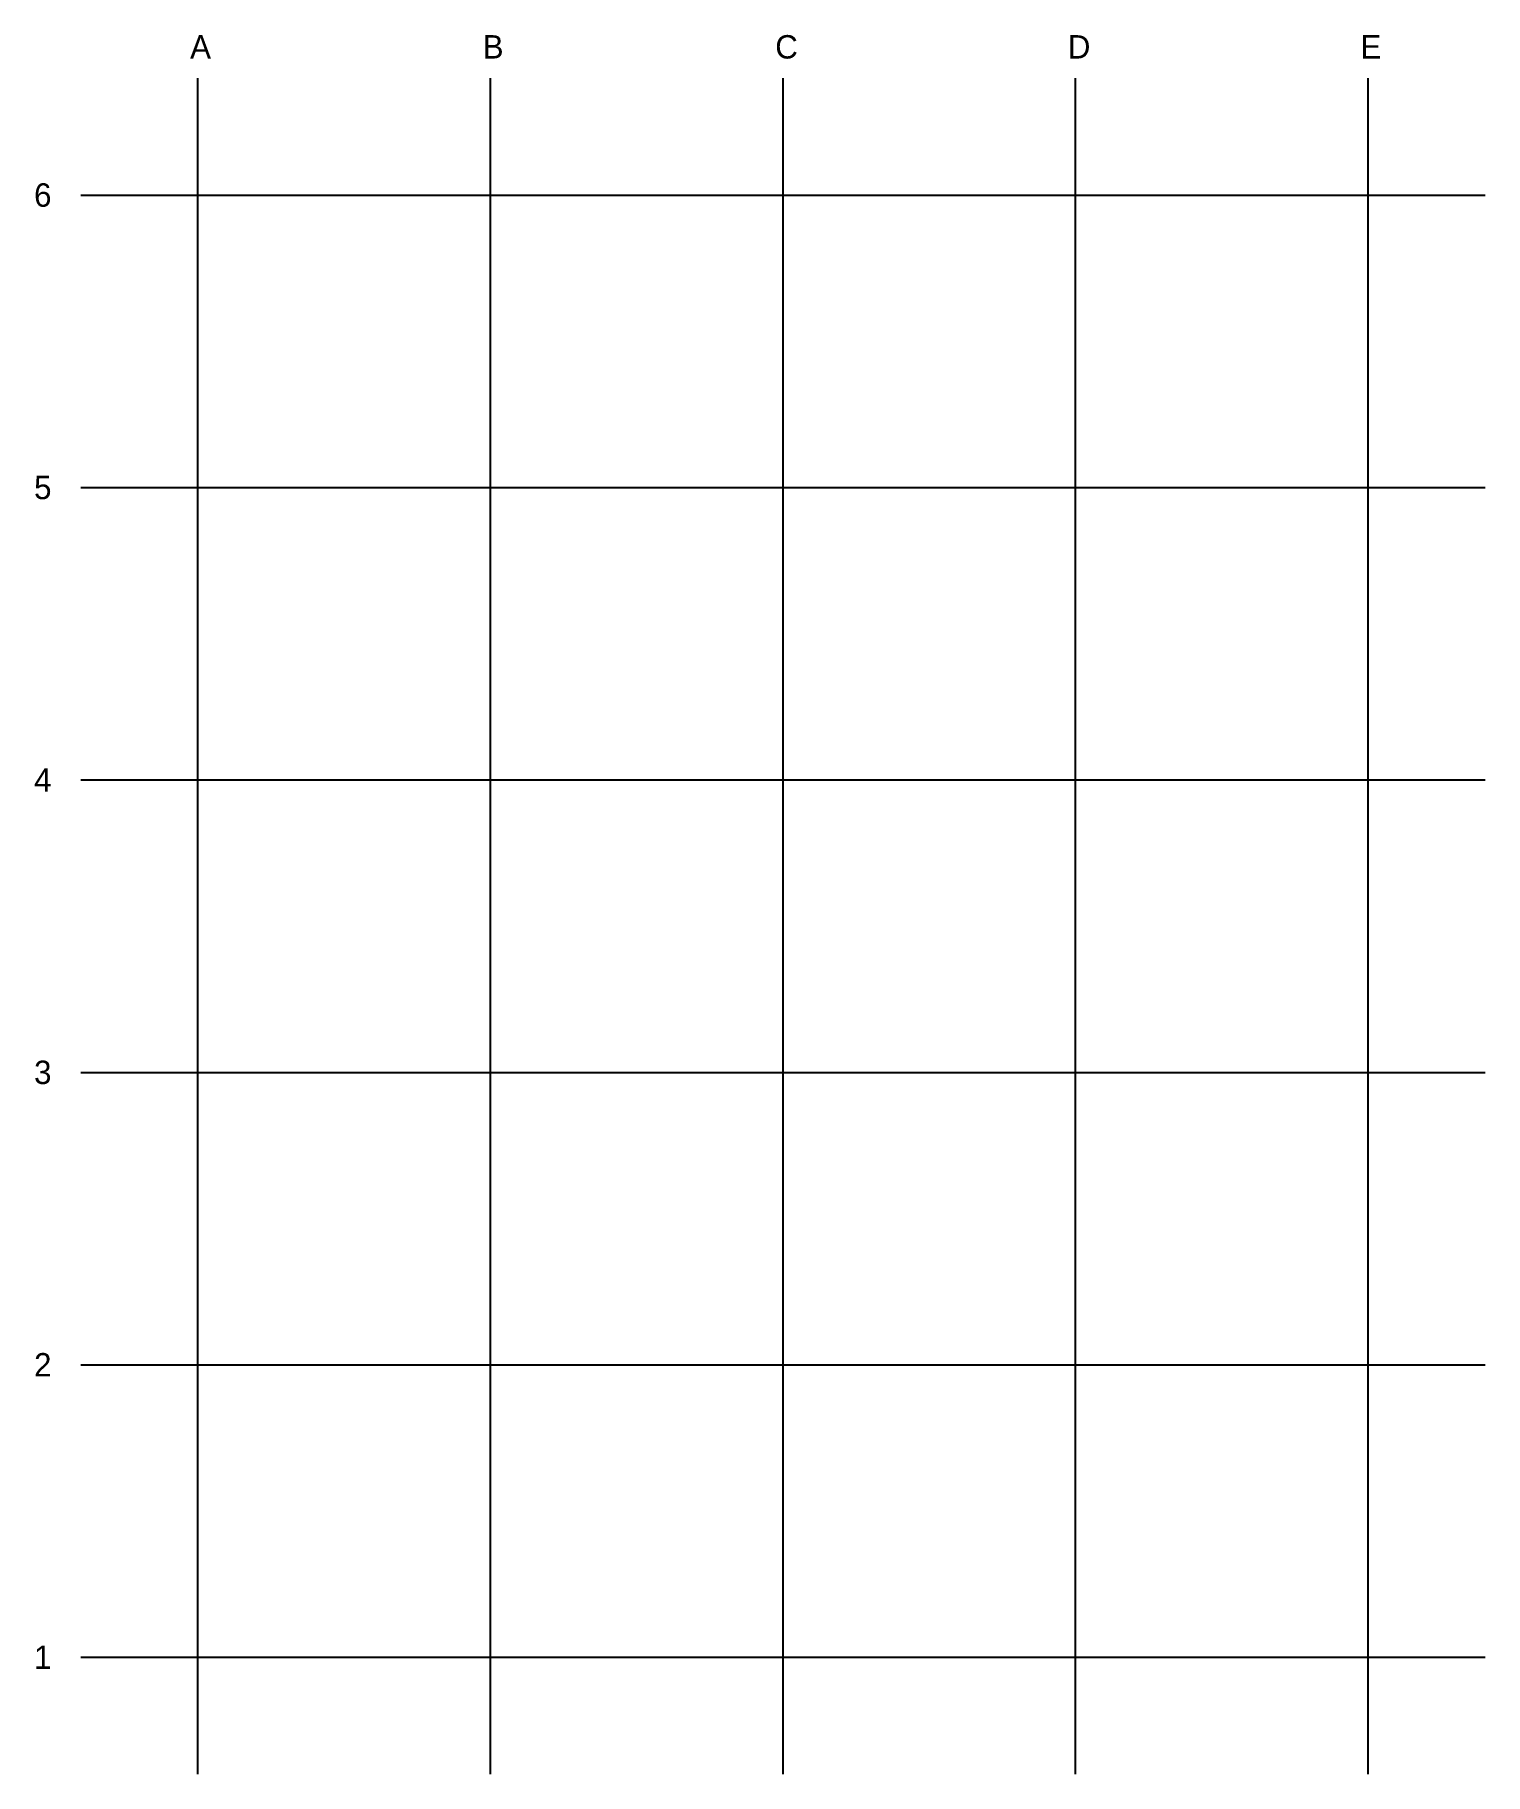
# Model space of a CAD drawing. Header units: millimetres. Extents: x -4182 to 33000, y -3000 to 41609.
import ezdxf

# ---------------------------------------------------------------- set-up
doc = ezdxf.new("R2010")
doc.units = ezdxf.units.MM

msp = doc.modelspace()

# ---------------------------------------------------------------- linework, layer by layer
at = {"layer": 'A-GRID'}
for p, q in [((0, -3000), (0, 40500)), ((7500, -3000), (7500, 40500)), ((15000, -3000), (15000, 40500)), ((22500, -3000), (22500, 40500)), ((30000, -3000), (30000, 40500)), ((-3000, 37500), (33000, 37500)), ((-3000, 30000), (33000, 30000)), ((-3000, 22500), (33000, 22500)), ((-3000, 15000), (33000, 15000)), ((-3000, 7500), (33000, 7500)), ((-3000, 0), (33000, 0))]:
    msp.add_line(p, q, dxfattribs=at)

# ---------------------------------------------------------------- texts
at = {"layer": 'A-GRID-TEXT'}
for s, p in [('A', (-200, 41000)), ('B', (7300, 41000)), ('C', (14800, 41000)), ('D', (22300, 41000)), ('E', (29800, 41000)), ('6', (-4200, 37200)), ('5', (-4200, 29700)), ('4', (-4200, 22200)), ('3', (-4200, 14700)), ('2', (-4200, 7200)), ('1', (-4200, -300))]:
    msp.add_text(s, height=600, dxfattribs=at).set_placement(p)

doc.saveas('drawing.dxf')
